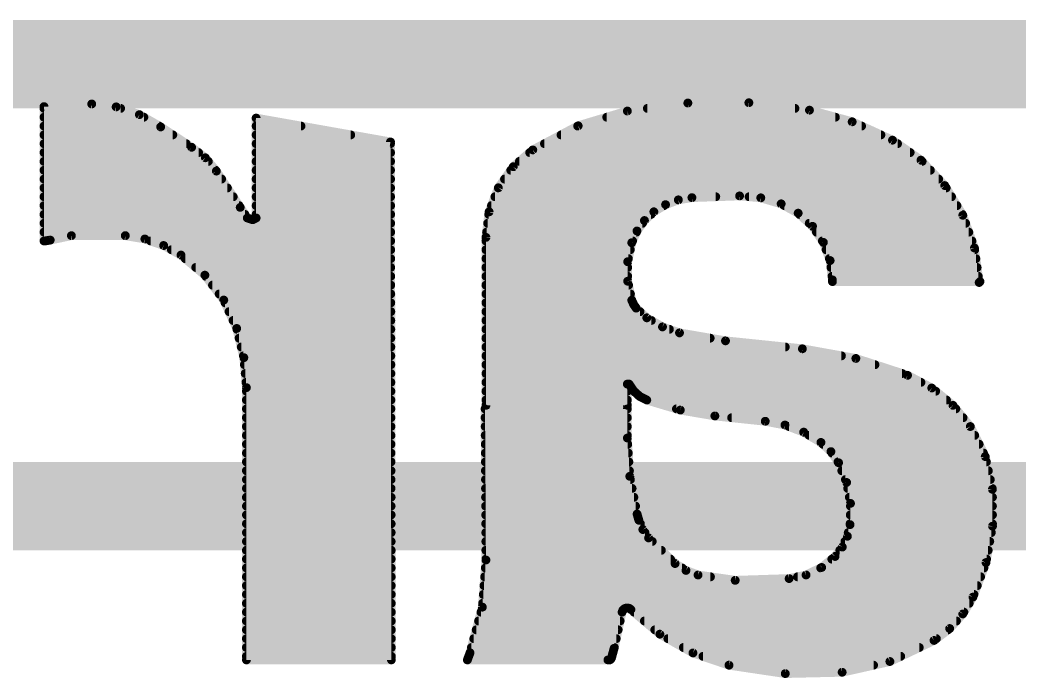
# Model space of a CAD drawing. Extents: x -15.6 to 66.2, y -11.4 to 53.5.
# Drawn here: x 31.277 to 34.151, y 23.636 to 25.527 of the extents above; entities that cross this region are included whole.
import ezdxf

# ---------------------------------------------------------------- set-up
doc = ezdxf.new("R2010")
doc.units = 0
doc.layers.add('1', color=12, linetype='CONTINUOUS')
doc.layers.add('22', color=40, linetype='CONTINUOUS')

msp = doc.modelspace()

# ---------------------------------------------------------------- linework, layer by layer
at = {"layer": '1', "const_width": 0.254}
for points in [[(20.32, 25.4), (39.37, 25.4)], [(22.86, 24.13), (41.91, 24.13)]]:
    msp.add_lwpolyline(points, dxfattribs=at)
at = {"layer": '22', "const_width": 0.0127}
for points in [[(31.3525, 25.2781, 1), (31.3397, 25.2781)], [(31.3457, 25.2844, 1), (31.3465, 25.2718)], [(31.4841, 25.292, 1), (31.4825, 25.2794)], [(31.4837, 25.2794, 1), (31.4829, 25.292)], [(31.5554, 25.2833, 1), (31.5513, 25.2713)], [(31.5526, 25.271, 1), (31.5541, 25.2836)], [(33.1963, 25.2947, 1), (33.1964, 25.282)], [(33.1972, 25.2821, 1), (33.1955, 25.2947)], [(33.3725, 25.2955, 1), (33.371, 25.2829)], [(33.3718, 25.2829, 1), (33.3717, 25.2956)], [(31.3461, 25.2794, 1), (31.3461, 25.2666)], [(31.5662, 25.2666, 1), (31.5662, 25.2794)], [(31.6235, 25.2605, 1), (31.6171, 25.2495)], [(31.6183, 25.249, 1), (31.6223, 25.261)], [(33.0217, 25.2717, 1), (33.0233, 25.2591)], [(33.0243, 25.2593, 1), (33.0207, 25.2715)], [(33.08, 25.2794, 1), (33.08, 25.2666)], [(33.5042, 25.2666, 1), (33.5042, 25.2794)], [(33.5475, 25.274, 1), (33.5441, 25.2618)], [(33.545, 25.2616, 1), (33.5466, 25.2742)], [(31.3461, 25.2286, 1), (31.3461, 25.2158)], [(31.3461, 25.254, 1), (31.3461, 25.2413)], [(31.6331, 25.2413, 1), (31.6331, 25.254)], [(31.6849, 25.225, 1), (31.6779, 25.2144)], [(31.6771, 25.2158, 1), (31.6771, 25.2286)], [(31.9621, 25.2451, 1), (31.9493, 25.2451)], [(31.9557, 25.2286, 1), (31.9557, 25.2158)], [(31.9568, 25.2514, 1), (31.9546, 25.2388)], [(32.0846, 25.2158, 1), (32.0846, 25.2286)], [(32.8798, 25.2286, 1), (32.8798, 25.2158)], [(32.8793, 25.229, 1), (32.883, 25.2168)], [(32.8841, 25.2173, 1), (32.8781, 25.2285)], [(32.9633, 25.254, 1), (32.9633, 25.2413)], [(33.6204, 25.2413, 1), (33.6204, 25.254)], [(33.6713, 25.2403, 1), (33.666, 25.2287)], [(33.667, 25.2284, 1), (33.6703, 25.2406)], [(33.6956, 25.2158, 1), (33.6956, 25.2286)], [(31.3461, 25.2032, 1), (31.3461, 25.1904)], [(31.6782, 25.2142, 1), (31.6846, 25.2252)], [(31.7162, 25.1904, 1), (31.7162, 25.2032)], [(31.9557, 25.2032, 1), (31.9557, 25.1904)], [(32.2275, 25.1904, 1), (32.2275, 25.2032)], [(32.832, 25.2032, 1), (32.832, 25.1904)], [(33.7512, 25.1904, 1), (33.7512, 25.2032)], [(31.3461, 25.1778, 1), (31.3461, 25.1651)], [(31.7548, 25.1651, 1), (31.7548, 25.1778)], [(31.9557, 25.1778, 1), (31.9557, 25.1651)], [(32.3481, 25.1765, 1), (32.3355, 25.1765)], [(32.3407, 25.1702, 1), (32.3429, 25.1828)], [(32.3418, 25.1651, 1), (32.3418, 25.1778)], [(32.7843, 25.1778, 1), (32.7843, 25.1651)], [(33.7882, 25.1868, 1), (33.7808, 25.1764)], [(33.7819, 25.1758, 1), (33.7871, 25.1874)], [(33.799, 25.1651, 1), (33.799, 25.1778)], [(31.3461, 25.1524, 1), (31.3461, 25.1396)], [(31.7742, 25.1662, 1), (31.7664, 25.1562)], [(31.7668, 25.1559, 1), (31.7738, 25.1665)], [(31.7902, 25.1396, 1), (31.7902, 25.1524)], [(31.9557, 25.1524, 1), (31.9557, 25.1396)], [(32.3419, 25.1396, 1), (32.3419, 25.1524)], [(32.742, 25.1524, 1), (32.742, 25.1396)], [(32.7478, 25.1592, 1), (32.7538, 25.148)], [(32.7549, 25.1488, 1), (32.7467, 25.1584)], [(33.8352, 25.1396, 1), (33.8352, 25.1524)], [(31.3461, 25.127, 1), (31.3461, 25.1142)], [(31.8146, 25.135, 1), (31.8049, 25.127)], [(31.8059, 25.126, 1), (31.8136, 25.136)], [(31.8183, 25.1142, 1), (31.8183, 25.127)], [(31.9557, 25.127, 1), (31.9557, 25.1142)], [(32.3419, 25.1142, 1), (32.3419, 25.127)], [(32.6998, 25.1016, 1), (32.6894, 25.109)], [(32.7124, 25.127, 1), (32.7124, 25.1142)], [(33.8709, 25.1285, 1), (33.8616, 25.1198)], [(33.8626, 25.1189, 1), (33.8699, 25.1293)], [(33.8696, 25.1142, 1), (33.8696, 25.127)], [(31.3461, 25.1016, 1), (31.3461, 25.0889)], [(31.8467, 25.0962, 1), (31.8361, 25.0892)], [(31.8365, 25.0887, 1), (31.8463, 25.0967)], [(31.8393, 25.0889, 1), (31.8393, 25.1016)], [(31.9557, 25.1016, 1), (31.9557, 25.0889)], [(32.3419, 25.0889, 1), (32.3419, 25.1016)], [(32.6875, 25.1016, 1), (32.6875, 25.0889)], [(32.6905, 25.1101, 1), (32.6988, 25.1005)], [(33.8934, 25.0889, 1), (33.8934, 25.1016)], [(31.3461, 25.0762, 1), (31.3461, 25.0634)], [(31.8565, 25.0634, 1), (31.8565, 25.0762)], [(31.9557, 25.0762, 1), (31.9557, 25.0634)], [(32.342, 25.0634, 1), (32.342, 25.0762)], [(32.6696, 25.0762, 1), (32.6696, 25.0634)], [(33.9171, 25.0634, 1), (33.9171, 25.0762)], [(33.94, 25.0545, 1), (33.9292, 25.0479)], [(33.93, 25.0468, 1), (33.9392, 25.0555)], [(31.3461, 25.0508, 1), (31.3461, 25.038)], [(31.3461, 25.0254, 1), (31.3461, 25.0127)], [(31.8732, 25.038, 1), (31.8732, 25.0508)], [(31.8899, 25.0127, 1), (31.8899, 25.0254)], [(31.9557, 25.0508, 1), (31.9557, 25.038)], [(31.9557, 25.0254, 1), (31.9557, 25.0127)], [(32.342, 25.038, 1), (32.342, 25.0508)], [(32.3421, 25.0127, 1), (32.3421, 25.0254)], [(32.6419, 25.0254, 1), (32.6419, 25.0127)], [(32.6517, 25.0508, 1), (32.6517, 25.038)], [(32.6467, 25.0485, 1), (32.6571, 25.0411)], [(32.6578, 25.0425, 1), (32.646, 25.0471)], [(33.2766, 25.0127, 1), (33.2766, 25.0254)], [(33.3457, 25.0278, 1), (33.3445, 25.0152)], [(33.3453, 25.0152, 1), (33.3449, 25.0278)], [(33.3725, 25.0254, 1), (33.3725, 25.0127)], [(33.9387, 25.038, 1), (33.9387, 25.0508)], [(33.9542, 25.0127, 1), (33.9542, 25.0254)], [(31.3461, 25, 1), (31.3461, 24.9872)], [(31.9066, 24.9872, 1), (31.9066, 25)], [(31.9557, 25, 1), (31.9557, 24.9872)], [(32.3421, 24.9872, 1), (32.3421, 25)], [(32.6321, 25, 1), (32.6321, 24.9872)], [(33.1301, 25.0023, 1), (33.1345, 24.9904)], [(33.1278, 24.9872, 1), (33.1278, 25)], [(33.1356, 24.9909, 1), (33.129, 25.0018)], [(33.1681, 25.0164, 1), (33.1702, 25.0038)], [(33.1714, 25.0041, 1), (33.1669, 25.016)], [(33.2078, 25.0228, 1), (33.2082, 25.0102)], [(33.209, 25.0102, 1), (33.207, 25.0228)], [(33.4077, 25.022, 1), (33.4041, 25.0099)], [(33.4053, 25.0096, 1), (33.4065, 25.0223)], [(33.4676, 25.0043, 1), (33.4614, 24.9931)], [(33.4627, 24.9926, 1), (33.4663, 25.0048)], [(33.4738, 25, 1), (33.4738, 24.9872)], [(33.9696, 24.9872, 1), (33.9696, 25)], [(31.3461, 24.9746, 1), (31.3461, 24.9618)], [(31.9153, 24.992, 1), (31.9047, 24.985)], [(31.9047, 24.985, 1), (31.9153, 24.992)], [(31.9235, 24.9618, 1), (31.9235, 24.9746)], [(31.9557, 24.9746, 1), (31.9557, 24.9618)], [(32.3422, 24.9618, 1), (32.3422, 24.9746)], [(32.6243, 24.9746, 1), (32.6243, 24.9618)], [(32.6315, 24.9749, 1), (32.6189, 24.9765)], [(32.6193, 24.978, 1), (32.6311, 24.9734)], [(33.0905, 24.9618, 1), (33.0905, 24.9746)], [(33.0954, 24.9812, 1), (33.102, 24.9704)], [(33.103, 24.9711, 1), (33.0944, 24.9805)], [(33.5177, 24.9765, 1), (33.5091, 24.9671)], [(33.5103, 24.9663, 1), (33.5165, 24.9774)], [(33.5174, 24.9746, 1), (33.5174, 24.9618)], [(33.9925, 24.9679, 1), (33.9806, 24.9637)], [(33.9811, 24.9625, 1), (33.992, 24.9691)], [(33.9851, 24.9618, 1), (33.9851, 24.9746)], [(31.3461, 24.9492, 1), (31.3461, 24.9365)], [(31.9323, 24.964, 1), (31.9283, 24.952)], [(31.925, 24.9545, 1), (31.9356, 24.9615)], [(31.9428, 24.9587, 1), (31.9484, 24.9473)], [(31.9436, 24.947, 1), (31.9476, 24.959)], [(31.9493, 24.958, 1), (31.9621, 24.958)], [(31.9585, 24.9523, 1), (31.9529, 24.9637)], [(32.3422, 24.9365, 1), (32.3422, 24.9492)], [(32.6211, 24.9492, 1), (32.6211, 24.9365)], [(33.0673, 24.9554, 1), (33.0759, 24.946)], [(33.066, 24.9365, 1), (33.066, 24.9492)], [(33.0768, 24.947, 1), (33.0665, 24.9544)], [(33.5452, 24.9492, 1), (33.5452, 24.9365)], [(33.5599, 24.9377, 1), (33.5493, 24.9306)], [(33.5503, 24.9295, 1), (33.5589, 24.9389)], [(33.9947, 24.9365, 1), (33.9947, 24.9492)], [(31.3461, 24.9238, 1), (31.3461, 24.911)], [(31.4249, 24.9136, 1), (31.4249, 24.9008)], [(31.4262, 24.901, 1), (31.4236, 24.9134)], [(31.5809, 24.9135, 1), (31.5787, 24.9009)], [(31.5798, 24.9008, 1), (31.5798, 24.9136)], [(32.3423, 24.911, 1), (32.3423, 24.9238)], [(32.618, 24.9238, 1), (32.618, 24.911)], [(33.045, 24.9243, 1), (33.0553, 24.917)], [(33.056, 24.9181, 1), (33.0444, 24.9232)], [(33.0487, 24.911, 1), (33.0487, 24.9238)], [(33.5659, 24.9238, 1), (33.5659, 24.911)], [(34.0037, 24.911, 1), (34.0037, 24.9238)], [(31.3461, 24.8984, 1), (31.3461, 24.8856)], [(31.3461, 24.8984, 1), (31.3461, 24.8856)], [(31.3397, 24.892, 1), (31.3525, 24.892)], [(31.3477, 24.8983, 1), (31.3497, 24.8857)], [(31.3487, 24.8856, 1), (31.3487, 24.8984)], [(31.3487, 24.8856, 1), (31.3487, 24.8984)], [(31.3626, 24.9007, 1), (31.3652, 24.8883)], [(31.3649, 24.8882, 1), (31.3629, 24.9008)], [(31.6381, 24.9037, 1), (31.6339, 24.8917)], [(31.635, 24.8914, 1), (31.6371, 24.9039)], [(31.6523, 24.8984, 1), (31.6523, 24.8856)], [(31.6929, 24.8845, 1), (31.6868, 24.8734)], [(31.6878, 24.8729, 1), (31.692, 24.8849)], [(32.3423, 24.8856, 1), (32.3423, 24.8984)], [(32.6098, 24.903, 1), (32.6224, 24.9014)], [(32.6161, 24.8984, 1), (32.6161, 24.8856)], [(32.6225, 24.9022, 1), (32.6098, 24.9022)], [(33.0294, 24.8895, 1), (33.041, 24.8843)], [(33.0414, 24.8856, 1), (33.029, 24.8882)], [(33.0375, 24.8856, 1), (33.0375, 24.8984)], [(33.583, 24.8984, 1), (33.583, 24.8856)], [(33.5917, 24.8901, 1), (33.5798, 24.8857)], [(33.5805, 24.8844, 1), (33.5911, 24.8915)], [(34.0128, 24.8856, 1), (34.0128, 24.8984)], [(31.7122, 24.873, 1), (31.7122, 24.8603)], [(31.7439, 24.8563, 1), (31.7357, 24.8465)], [(31.7367, 24.8458, 1), (31.7429, 24.857)], [(32.3423, 24.8603, 1), (32.3423, 24.873)], [(32.6161, 24.873, 1), (32.6161, 24.8603)], [(33.0309, 24.8603, 1), (33.0309, 24.873)], [(33.5937, 24.873, 1), (33.5937, 24.8603)], [(34.0263, 24.8725, 1), (34.0137, 24.8708)], [(34.014, 24.8695, 1), (34.026, 24.8738)], [(34.0207, 24.8603, 1), (34.0207, 24.873)], [(31.7519, 24.8476, 1), (31.7519, 24.8348)], [(32.3424, 24.8348, 1), (32.3424, 24.8476)], [(32.6161, 24.8476, 1), (32.6161, 24.8348)], [(33.0173, 24.8336, 1), (33.0297, 24.831)], [(33.0299, 24.8323, 1), (33.0172, 24.8323)], [(33.0254, 24.8348, 1), (33.0254, 24.8476)], [(33.6031, 24.8476, 1), (33.6031, 24.8348)], [(33.6115, 24.8364, 1), (33.5989, 24.8349)], [(33.5993, 24.8334, 1), (33.6112, 24.8378)], [(34.0241, 24.8348, 1), (34.0241, 24.8476)], [(31.7822, 24.8222, 1), (31.7822, 24.8094)], [(31.8136, 24.7975, 1), (31.8034, 24.7898)], [(31.8044, 24.7888, 1), (31.8126, 24.7985)], [(31.811, 24.7968, 1), (31.811, 24.7841)], [(32.3424, 24.8094, 1), (32.3424, 24.8222)], [(32.3425, 24.7841, 1), (32.3425, 24.7968)], [(32.6161, 24.8222, 1), (32.6161, 24.8094)], [(32.6161, 24.7968, 1), (32.6161, 24.7841)], [(33.0235, 24.8094, 1), (33.0235, 24.8222)], [(33.0235, 24.7841, 1), (33.0235, 24.7968)], [(33.6076, 24.8222, 1), (33.6076, 24.8094)], [(33.6106, 24.7968, 1), (33.6106, 24.7841)], [(34.0276, 24.8094, 1), (34.0276, 24.8222)], [(34.0311, 24.7841, 1), (34.0311, 24.7968)], [(31.8303, 24.7714, 1), (31.8303, 24.7586)], [(32.3425, 24.7586, 1), (32.3425, 24.7714)], [(32.6161, 24.7714, 1), (32.6161, 24.7586)], [(33.0297, 24.7777, 1), (33.0173, 24.7751)], [(33.0172, 24.7764, 1), (33.0299, 24.7764)], [(33.026, 24.7586, 1), (33.026, 24.7714)], [(33.6118, 24.7816, 1), (33.6118, 24.7689)], [(33.6181, 24.7802, 1), (33.6055, 24.7802)], [(33.6055, 24.7795, 1), (33.6181, 24.7809)], [(33.6055, 24.7752, 1), (33.6181, 24.7752)], [(34.0289, 24.777, 1), (34.0381, 24.7682)], [(34.0272, 24.7717, 1), (34.0398, 24.7735)], [(34.0406, 24.7708, 1), (34.0314, 24.7796)], [(34.036, 24.7689, 1), (34.036, 24.7816)], [(31.8495, 24.746, 1), (31.8495, 24.7333)], [(32.3426, 24.7333, 1), (32.3426, 24.746)], [(32.6161, 24.746, 1), (32.6161, 24.7333)], [(33.0314, 24.7333, 1), (33.0314, 24.746)], [(31.8685, 24.7248, 1), (31.857, 24.7196)], [(31.8577, 24.7183, 1), (31.8678, 24.726)], [(31.8664, 24.7206, 1), (31.8664, 24.7079)], [(32.3426, 24.7079, 1), (32.3426, 24.7206)], [(32.6161, 24.7206, 1), (32.6161, 24.7079)], [(33.041, 24.7243, 1), (33.0294, 24.7193)], [(33.029, 24.7205, 1), (33.0414, 24.7231)], [(33.0457, 24.7134, 1), (33.0352, 24.7062)], [(33.0346, 24.7072, 1), (33.0463, 24.7123)], [(33.0385, 24.7079, 1), (33.0385, 24.7206)], [(31.8779, 24.6952, 1), (31.8779, 24.6824)], [(32.3427, 24.6824, 1), (32.3427, 24.6952)], [(32.6161, 24.6952, 1), (32.6161, 24.6824)], [(33.0522, 24.7037, 1), (33.0436, 24.6943)], [(33.0427, 24.6954, 1), (33.0531, 24.7026)], [(33.059, 24.6824, 1), (33.059, 24.6952)], [(31.8895, 24.6698, 1), (31.8895, 24.6571)], [(32.3427, 24.6571, 1), (32.3427, 24.6698)], [(32.6161, 24.6698, 1), (32.6161, 24.6571)], [(33.0816, 24.6765, 1), (33.0752, 24.6655)], [(33.0741, 24.6663, 1), (33.0827, 24.6757)], [(33.0916, 24.6571, 1), (33.0916, 24.6698)], [(33.1255, 24.651, 1), (33.1213, 24.6391)], [(31.9061, 24.642, 1), (31.8937, 24.639)], [(31.9005, 24.6444, 1), (31.9005, 24.6317)], [(31.8941, 24.6379, 1), (31.9057, 24.6431)], [(32.3427, 24.6317, 1), (32.3427, 24.6444)], [(32.6161, 24.6444, 1), (32.6161, 24.6317)], [(33.1202, 24.6395, 1), (33.1266, 24.6506)], [(33.1434, 24.6317, 1), (33.1434, 24.6444)], [(33.1735, 24.6341, 1), (33.1713, 24.6215)], [(33.1703, 24.6218, 1), (33.1745, 24.6338)], [(31.9067, 24.619, 1), (31.9067, 24.6062)], [(31.9129, 24.5936, 1), (31.9129, 24.5809)], [(32.3428, 24.6062, 1), (32.3428, 24.619)], [(32.3428, 24.5809, 1), (32.3428, 24.5936)], [(32.6161, 24.619, 1), (32.6161, 24.6062)], [(32.6161, 24.5936, 1), (32.6161, 24.5809)], [(33.2605, 24.6062, 1), (33.2605, 24.619)], [(33.3052, 24.6113, 1), (33.3038, 24.5987)], [(33.3034, 24.5987, 1), (33.3056, 24.6113)], [(33.4763, 24.5809, 1), (33.4763, 24.5936)], [(31.9191, 24.5682, 1), (31.9191, 24.5555)], [(32.3429, 24.5555, 1), (32.3429, 24.5682)], [(32.6161, 24.5682, 1), (32.6161, 24.5555)], [(33.5266, 24.5883, 1), (33.5244, 24.5759)], [(33.5248, 24.5758, 1), (33.5262, 24.5884)], [(33.6377, 24.5555, 1), (33.6377, 24.5682)], [(31.9267, 24.5571, 1), (31.914, 24.556)], [(31.9142, 24.555, 1), (31.9265, 24.558)], [(31.9221, 24.5428, 1), (31.9221, 24.53)], [(32.3429, 24.53, 1), (32.3429, 24.5428)], [(32.6161, 24.5428, 1), (32.6161, 24.53)], [(33.6812, 24.5603, 1), (33.6772, 24.5483)], [(33.6781, 24.5481, 1), (33.6803, 24.5606)], [(33.7341, 24.53, 1), (33.7341, 24.5428)], [(31.9243, 24.5174, 1), (31.9243, 24.5047)], [(32.343, 24.5047, 1), (32.343, 24.5174)], [(32.6161, 24.5174, 1), (32.6161, 24.5047)], [(33.812, 24.5047, 1), (33.812, 24.5174)], [(33.8307, 24.5115, 1), (33.8247, 24.5003)], [(33.8257, 24.4999, 1), (33.8297, 24.5119)], [(31.9265, 24.492, 1), (31.9265, 24.4793)], [(32.343, 24.4793, 1), (32.343, 24.492)], [(32.6161, 24.492, 1), (32.6161, 24.4793)], [(33.0225, 24.4869, 1), (33.0225, 24.4742)], [(33.0288, 24.4805, 1), (33.0162, 24.4805)], [(33.0329, 24.484, 1), (33.0223, 24.477)], [(33.0276, 24.4742, 1), (33.0276, 24.4869)], [(33.8663, 24.4793, 1), (33.8663, 24.492)], [(31.9278, 24.4666, 1), (31.9278, 24.4538)], [(31.9342, 24.4704, 1), (31.9215, 24.4704)], [(31.9215, 24.4699, 1), (31.9341, 24.4709)], [(32.3431, 24.4538, 1), (32.3431, 24.4666)], [(32.6161, 24.4666, 1), (32.6161, 24.4538)], [(33.0225, 24.4538, 1), (33.0225, 24.4666)], [(33.0447, 24.4658, 1), (33.0362, 24.4563)], [(33.0414, 24.4666, 1), (33.0414, 24.4538)], [(33.0351, 24.4576, 1), (33.0457, 24.4646)], [(33.0606, 24.4511, 1), (33.0548, 24.4399)], [(33.0535, 24.4408, 1), (33.062, 24.4502)], [(33.9014, 24.4742, 1), (33.8933, 24.4644)], [(33.8944, 24.4637, 1), (33.9003, 24.4749)], [(33.9085, 24.4538, 1), (33.9085, 24.4666)], [(31.9278, 24.4412, 1), (31.9278, 24.4285)], [(32.3431, 24.4285, 1), (32.3431, 24.4412)], [(32.6161, 24.4412, 1), (32.6161, 24.4285)], [(32.6161, 24.426, 1), (32.6161, 24.4133)], [(33.0225, 24.4285, 1), (33.0225, 24.4412)], [(33.0225, 24.4133, 1), (33.0225, 24.426)], [(33.0802, 24.4409, 1), (33.0766, 24.4287)], [(33.0784, 24.4412, 1), (33.0784, 24.4285)], [(33.0755, 24.4292, 1), (33.0813, 24.4404)], [(33.9396, 24.4285, 1), (33.9396, 24.4412)], [(33.9632, 24.4236, 1), (33.9534, 24.4155)], [(33.9543, 24.4146, 1), (33.9623, 24.4245)], [(31.9278, 24.4158, 1), (31.9278, 24.4031)], [(32.3431, 24.4031, 1), (32.3431, 24.4158)], [(32.6136, 24.4158, 1), (32.6136, 24.4031)], [(32.6199, 24.4094, 1), (32.6073, 24.4094)], [(32.6098, 24.4196, 1), (32.6225, 24.4196)], [(33.0162, 24.4196, 1), (33.0288, 24.4196)], [(33.0288, 24.4094, 1), (33.0162, 24.4094)], [(33.0225, 24.4031, 1), (33.0225, 24.4158)], [(33.1636, 24.4158, 1), (33.1636, 24.4031)], [(33.1759, 24.4123, 1), (33.1738, 24.3998)], [(33.173, 24.4, 1), (33.1766, 24.4121)], [(33.2747, 24.3954, 1), (33.2733, 24.3828)], [(33.2729, 24.3828, 1), (33.2751, 24.3954)], [(33.9666, 24.4031, 1), (33.9666, 24.4158)], [(31.9278, 24.3904, 1), (31.9278, 24.3776)], [(31.9278, 24.365, 1), (31.9278, 24.3523)], [(32.3432, 24.3776, 1), (32.3432, 24.3904)], [(32.3432, 24.3523, 1), (32.3432, 24.365)], [(32.6137, 24.3904, 1), (32.6137, 24.3776)], [(32.6139, 24.365, 1), (32.6139, 24.3523)], [(33.0225, 24.3776, 1), (33.0225, 24.3904)], [(33.0225, 24.3523, 1), (33.0225, 24.365)], [(33.3223, 24.3904, 1), (33.3223, 24.3776)], [(33.42, 24.38, 1), (33.4176, 24.3676)], [(33.4181, 24.3675, 1), (33.4195, 24.3801)], [(33.4777, 24.3689, 1), (33.4732, 24.357)], [(33.4742, 24.3567, 1), (33.4766, 24.3692)], [(33.4869, 24.365, 1), (33.4869, 24.3523)], [(33.9873, 24.3776, 1), (33.9873, 24.3904)], [(34.0138, 24.3614, 1), (34.0024, 24.3558)], [(34.0081, 24.3523, 1), (34.0081, 24.365)], [(31.9278, 24.3396, 1), (31.9278, 24.3269)], [(32.3433, 24.3269, 1), (32.3433, 24.3396)], [(32.614, 24.3396, 1), (32.614, 24.3269)], [(33.0225, 24.3269, 1), (33.0225, 24.3396)], [(33.5326, 24.3479, 1), (33.526, 24.337)], [(33.527, 24.3365, 1), (33.5316, 24.3484)], [(33.5448, 24.3396, 1), (33.5448, 24.3269)], [(34.0032, 24.3546, 1), (34.013, 24.3626)], [(34.0207, 24.3269, 1), (34.0207, 24.3396)], [(31.9278, 24.3142, 1), (31.9278, 24.3014)], [(32.3433, 24.3014, 1), (32.3433, 24.3142)], [(32.6142, 24.3142, 1), (32.6142, 24.3014)], [(33.0288, 24.326, 1), (33.0162, 24.3252)], [(33.0162, 24.3256, 1), (33.0288, 24.3256)], [(33.0236, 24.3014, 1), (33.0236, 24.3142)], [(33.5831, 24.3176, 1), (33.5745, 24.3082)], [(33.5755, 24.3074, 1), (33.5821, 24.3184)], [(33.5844, 24.3142, 1), (33.5844, 24.3014)], [(34.0334, 24.3014, 1), (34.0334, 24.3142)], [(31.9278, 24.2888, 1), (31.9278, 24.2761)], [(32.3434, 24.2761, 1), (32.3434, 24.2888)], [(32.6143, 24.2888, 1), (32.6143, 24.2761)], [(33.0253, 24.2761, 1), (33.0253, 24.2888)], [(33.6128, 24.2902, 1), (33.6023, 24.283)], [(33.6033, 24.2819, 1), (33.6118, 24.2913)], [(33.6105, 24.2888, 1), (33.6105, 24.2761)], [(34.0572, 24.2737, 1), (34.0448, 24.271)], [(34.046, 24.2761, 1), (34.046, 24.2888)], [(31.9278, 24.2634, 1), (31.9278, 24.2507)], [(32.3434, 24.2507, 1), (32.3434, 24.2634)], [(32.6145, 24.2634, 1), (32.6145, 24.2507)], [(33.0269, 24.2507, 1), (33.0269, 24.2634)], [(33.6279, 24.2634, 1), (33.6279, 24.2507)], [(33.6355, 24.2569, 1), (33.6237, 24.2521)], [(33.6244, 24.2509, 1), (33.6348, 24.2581)], [(34.0453, 24.2695, 1), (34.0567, 24.2752)], [(34.0544, 24.2507, 1), (34.0544, 24.2634)], [(31.9278, 24.238, 1), (31.9278, 24.2252)], [(32.3435, 24.2252, 1), (32.3435, 24.238)], [(32.6146, 24.238, 1), (32.6146, 24.2252)], [(33.0358, 24.2167, 1), (33.0233, 24.2142)], [(33.0285, 24.2252, 1), (33.0285, 24.238)], [(33.6389, 24.238, 1), (33.6389, 24.2252)], [(34.0599, 24.2252, 1), (34.0599, 24.238)], [(31.9278, 24.2126, 1), (31.9278, 24.1999)], [(32.3435, 24.1999, 1), (32.3435, 24.2126)], [(32.6148, 24.2126, 1), (32.6148, 24.1999)], [(33.0232, 24.2151, 1), (33.0359, 24.2159)], [(33.0313, 24.1999, 1), (33.0313, 24.2126)], [(33.6492, 24.2126, 1), (33.6492, 24.1999)], [(33.6588, 24.199, 1), (33.6463, 24.1967)], [(33.6467, 24.1955, 1), (33.6585, 24.2003)], [(34.0655, 24.1999, 1), (34.0655, 24.2126)], [(31.9278, 24.1872, 1), (31.9278, 24.1745)], [(32.3435, 24.1745, 1), (32.3435, 24.1872)], [(32.6149, 24.1872, 1), (32.6149, 24.1745)], [(33.0362, 24.1745, 1), (33.0362, 24.1872)], [(33.6558, 24.1872, 1), (33.6558, 24.1745)], [(34.0779, 24.1783, 1), (34.0653, 24.1783)], [(34.0654, 24.1769, 1), (34.0778, 24.1797)], [(34.071, 24.1745, 1), (34.071, 24.1872)], [(31.9278, 24.1618, 1), (31.9278, 24.149)], [(31.9278, 24.1364, 1), (31.9278, 24.1237)], [(32.3436, 24.149, 1), (32.3436, 24.1618)], [(32.3436, 24.1237, 1), (32.3436, 24.1364)], [(32.6151, 24.1618, 1), (32.6151, 24.149)], [(32.6152, 24.1364, 1), (32.6152, 24.1237)], [(33.0412, 24.149, 1), (33.0412, 24.1618)], [(33.0461, 24.1237, 1), (33.0461, 24.1364)], [(33.6605, 24.1618, 1), (33.6605, 24.149)], [(33.6636, 24.1364, 1), (33.6636, 24.1237)], [(33.6701, 24.1377, 1), (33.6574, 24.1379)], [(33.6575, 24.1366, 1), (33.67, 24.139)], [(34.0717, 24.149, 1), (34.0717, 24.1618)], [(34.0717, 24.1237, 1), (34.0717, 24.1364)], [(31.9278, 24.111, 1), (31.9278, 24.0983)], [(32.3437, 24.0983, 1), (32.3437, 24.111)], [(32.6154, 24.111, 1), (32.6154, 24.0983)], [(33.0566, 24.1089, 1), (33.0444, 24.1053)], [(33.0443, 24.1059, 1), (33.0567, 24.1083)], [(33.0512, 24.0983, 1), (33.0512, 24.111)], [(33.6631, 24.111, 1), (33.6631, 24.0983)], [(34.0718, 24.0983, 1), (34.0718, 24.111)], [(31.9278, 24.0856, 1), (31.9278, 24.0728)], [(32.3437, 24.0728, 1), (32.3437, 24.0856)], [(32.6155, 24.0856, 1), (32.6155, 24.0728)], [(33.0614, 24.0919, 1), (33.0498, 24.0869)], [(33.0495, 24.0876, 1), (33.0617, 24.0912)], [(33.06, 24.0728, 1), (33.06, 24.0856)], [(33.6626, 24.0856, 1), (33.6626, 24.0728)], [(33.6563, 24.0768, 1), (33.6689, 24.0766)], [(33.6688, 24.0753, 1), (33.6564, 24.0781)], [(34.0781, 24.0711, 1), (34.0656, 24.0733)], [(34.0718, 24.0728, 1), (34.0718, 24.0856)], [(31.9278, 24.0602, 1), (31.9278, 24.0475)], [(32.3438, 24.0475, 1), (32.3438, 24.0602)], [(32.6157, 24.0602, 1), (32.6157, 24.0475)], [(33.0723, 24.0662, 1), (33.0618, 24.059)], [(33.0612, 24.0601, 1), (33.0729, 24.0651)], [(33.0731, 24.0475, 1), (33.0731, 24.0602)], [(33.6606, 24.0406, 1), (33.6492, 24.046)], [(33.6573, 24.0602, 1), (33.6573, 24.0475)], [(34.0655, 24.0722, 1), (34.0782, 24.0722)], [(34.0685, 24.0475, 1), (34.0685, 24.0602)], [(31.9278, 24.0348, 1), (31.9278, 24.0221)], [(32.3438, 24.0221, 1), (32.3438, 24.0348)], [(32.6158, 24.0348, 1), (32.6158, 24.0221)], [(33.0879, 24.0432, 1), (33.0791, 24.034)], [(33.0783, 24.035, 1), (33.0887, 24.0422)], [(33.094, 24.0221, 1), (33.094, 24.0348)], [(33.6453, 24.0085, 1), (33.6352, 24.0162)], [(33.6478, 24.0348, 1), (33.6478, 24.0221)], [(33.6487, 24.0448, 1), (33.6611, 24.0419)], [(34.064, 24.0221, 1), (34.064, 24.0348)], [(31.9278, 24.0094, 1), (31.9278, 23.9966)], [(32.3439, 23.9966, 1), (32.3439, 24.0094)], [(32.6159, 24.0094, 1), (32.6159, 23.9966)], [(33.1203, 23.9966, 1), (33.1203, 24.0094)], [(33.6234, 23.9803, 1), (33.6154, 23.9901)], [(33.6331, 24.0094, 1), (33.6331, 23.9966)], [(33.6345, 24.0151, 1), (33.646, 24.0096)], [(34.0594, 23.9966, 1), (34.0594, 24.0094)], [(31.9278, 23.984, 1), (31.9278, 23.9713)], [(32.3439, 23.9713, 1), (32.3439, 23.984)], [(32.6161, 23.984, 1), (32.6161, 23.9713)], [(32.6224, 23.9746, 1), (32.6098, 23.9756)], [(32.6098, 23.9751, 1), (32.6224, 23.9751)], [(33.1466, 23.9713, 1), (33.1466, 23.984)], [(33.1631, 23.9703, 1), (33.1563, 23.9595)], [(33.1553, 23.9603, 1), (33.1641, 23.9695)], [(33.6102, 23.984, 1), (33.6102, 23.9713)], [(33.6144, 23.9891, 1), (33.6244, 23.9813)], [(34.0468, 23.9689, 1), (34.0593, 23.9666)], [(34.059, 23.9655, 1), (34.0471, 23.97)], [(34.0548, 23.9713, 1), (34.0548, 23.984)], [(31.9278, 23.9586, 1), (31.9278, 23.9459)], [(31.9278, 23.9332, 1), (31.9278, 23.9204)], [(32.3439, 23.9459, 1), (32.3439, 23.9586)], [(32.344, 23.9204, 1), (32.344, 23.9332)], [(32.6124, 23.9332, 1), (32.6124, 23.9204)], [(32.6144, 23.9586, 1), (32.6144, 23.9459)], [(33.1798, 23.9459, 1), (33.1798, 23.9586)], [(33.1933, 23.951, 1), (33.1888, 23.9391)], [(33.1876, 23.9397, 1), (33.1944, 23.9504)], [(33.2266, 23.9382, 1), (33.2248, 23.9256)], [(33.2234, 23.926, 1), (33.228, 23.9378)], [(33.2613, 23.9204, 1), (33.2613, 23.9332)], [(33.5115, 23.9332, 1), (33.5115, 23.9204)], [(33.5333, 23.9377, 1), (33.5389, 23.9263)], [(33.5374, 23.9258, 1), (33.5348, 23.9382)], [(33.5781, 23.9586, 1), (33.5781, 23.9459)], [(33.5769, 23.9585, 1), (33.585, 23.9487)], [(33.5837, 23.9479, 1), (33.5782, 23.9593)], [(34.0376, 23.9204, 1), (34.0376, 23.9332)], [(34.0472, 23.9459, 1), (34.0472, 23.9586)], [(31.9278, 23.9078, 1), (31.9278, 23.8951)], [(32.344, 23.8951, 1), (32.344, 23.9078)], [(32.6105, 23.9078, 1), (32.6105, 23.8951)], [(33.3322, 23.9229, 1), (33.3326, 23.9103)], [(33.3315, 23.9103, 1), (33.3333, 23.9229)], [(33.4861, 23.9279, 1), (33.4887, 23.9155)], [(33.4876, 23.9154, 1), (33.4872, 23.928)], [(34.0281, 23.8951, 1), (34.0281, 23.9078)], [(31.9278, 23.8824, 1), (31.9278, 23.8697)], [(32.3441, 23.8697, 1), (32.3441, 23.8824)], [(32.6085, 23.8824, 1), (32.6085, 23.8697)], [(34.0186, 23.8697, 1), (34.0186, 23.8824)], [(31.9278, 23.857, 1), (31.9278, 23.8442)], [(32.3441, 23.8442, 1), (32.3441, 23.857)], [(32.6119, 23.838, 1), (32.5996, 23.8413)], [(32.6066, 23.857, 1), (32.6066, 23.8442)], [(34.0049, 23.8442, 1), (34.0049, 23.857)], [(34.0098, 23.8706, 1), (34.0216, 23.8662)], [(34.0211, 23.8651, 1), (34.0103, 23.8717)], [(31.9278, 23.8316, 1), (31.9278, 23.8189)], [(32.3442, 23.8189, 1), (32.3442, 23.8316)], [(32.6019, 23.8316, 1), (32.6019, 23.8189)], [(32.5994, 23.8401, 1), (32.6121, 23.8391)], [(33.0015, 23.8277, 1), (33.0131, 23.8227)], [(33.0135, 23.8238, 1), (33.0011, 23.8266)], [(33.0056, 23.8359, 1), (33.0141, 23.8264)], [(33.0157, 23.8286, 1), (33.004, 23.8337)], [(33.0073, 23.8189, 1), (33.0073, 23.8316)], [(33.0129, 23.8415, 1), (33.0165, 23.8294)], [(33.0189, 23.8307, 1), (33.0105, 23.8402)], [(33.0218, 23.8436, 1), (33.02, 23.831)], [(33.0227, 23.8312, 1), (33.0191, 23.8434)], [(33.0308, 23.8417, 1), (33.0238, 23.8311)], [(33.0368, 23.8376, 1), (33.0286, 23.828)], [(33.0264, 23.8301, 1), (33.0282, 23.8426)], [(33.0292, 23.8275, 1), (33.0362, 23.8381)], [(33.0416, 23.8316, 1), (33.0416, 23.8189)], [(33.9811, 23.8234, 1), (33.9919, 23.8168)], [(33.9912, 23.8159, 1), (33.9818, 23.8243)], [(33.9896, 23.8189, 1), (33.9896, 23.8316)], [(31.9278, 23.8062, 1), (31.9278, 23.7934)], [(32.3442, 23.7934, 1), (32.3442, 23.8062)], [(32.595, 23.8062, 1), (32.595, 23.7934)], [(33.0017, 23.7934, 1), (33.0017, 23.8062)], [(33.0715, 23.8062, 1), (33.0715, 23.7934)], [(33.9683, 23.7934, 1), (33.9683, 23.8062)], [(31.9278, 23.7808, 1), (31.9278, 23.768)], [(32.3443, 23.768, 1), (32.3443, 23.7808)], [(32.5882, 23.7808, 1), (32.5882, 23.768)], [(32.9961, 23.768, 1), (32.9961, 23.7808)], [(33.1014, 23.7808, 1), (33.1014, 23.768)], [(33.1191, 23.7675, 1), (33.1129, 23.7564)], [(33.1119, 23.7571, 1), (33.1201, 23.7668)], [(33.9441, 23.7824, 1), (33.9535, 23.7739)], [(33.9439, 23.768, 1), (33.9439, 23.7808)], [(33.9526, 23.7731, 1), (33.9449, 23.7832)], [(31.9278, 23.7554, 1), (31.9278, 23.7427)], [(32.3443, 23.7427, 1), (32.3443, 23.7554)], [(32.5813, 23.7554, 1), (32.5813, 23.7427)], [(32.9905, 23.7427, 1), (32.9905, 23.7554)], [(33.1389, 23.7554, 1), (33.1389, 23.7427)], [(33.9001, 23.749, 1), (33.9077, 23.7388)], [(33.9066, 23.7382, 1), (33.9012, 23.7496)], [(33.9106, 23.7427, 1), (33.9106, 23.7554)], [(31.9278, 23.73, 1), (31.9278, 23.7172)], [(31.9278, 23.7046, 1), (31.9278, 23.6918)], [(32.3443, 23.7172, 1), (32.3443, 23.73)], [(32.3444, 23.6918, 1), (32.3444, 23.7046)], [(32.5666, 23.7046, 1), (32.5666, 23.6918)], [(32.5643, 23.7101, 1), (32.5765, 23.7067)], [(32.5764, 23.7062, 1), (32.5644, 23.7106)], [(32.5745, 23.73, 1), (32.5745, 23.7172)], [(32.9782, 23.7225, 1), (32.9906, 23.7197)], [(32.9905, 23.7194, 1), (32.9783, 23.7228)], [(32.9782, 23.6918, 1), (32.9782, 23.7046)], [(32.985, 23.7172, 1), (32.985, 23.73)], [(33.1836, 23.73, 1), (33.1836, 23.7172)], [(33.2131, 23.714, 1), (33.209, 23.702)], [(33.2079, 23.7025, 1), (33.2142, 23.7135)], [(33.2399, 23.7046, 1), (33.2399, 23.6918)], [(33.8081, 23.6918, 1), (33.8081, 23.7046)], [(33.8614, 23.7172, 1), (33.8614, 23.73)], [(31.9278, 23.6944, 1), (31.9278, 23.6817)], [(31.9215, 23.688, 1), (31.9342, 23.688)], [(32.3381, 23.688, 1), (32.3507, 23.688)], [(32.3444, 23.6817, 1), (32.3444, 23.6944)], [(32.5628, 23.6944, 1), (32.5628, 23.6817)], [(32.5568, 23.6902, 1), (32.5688, 23.6858)], [(32.9672, 23.6943, 1), (32.9662, 23.6817)], [(32.968, 23.6933, 1), (32.9737, 23.682)], [(32.9667, 23.6817, 1), (32.9667, 23.6944)], [(32.9692, 23.6929, 1), (32.98, 23.6862)], [(32.9703, 23.6813, 1), (32.9714, 23.694)], [(32.9707, 23.6948, 1), (32.9829, 23.6914)], [(32.9822, 23.6898, 1), (32.9714, 23.6964)], [(32.9775, 23.6839, 1), (32.9717, 23.6952)], [(33.3146, 23.6792, 1), (33.3146, 23.6665)], [(33.3155, 23.6791, 1), (33.3137, 23.6665)], [(33.3126, 23.6668, 1), (33.3166, 23.6788)], [(33.7301, 23.6665, 1), (33.7301, 23.6792)], [(33.7743, 23.6891, 1), (33.7797, 23.6776)], [(33.7784, 23.6771, 1), (33.7756, 23.6895)], [(33.4762, 23.655, 1), (33.4765, 23.6423)], [(33.4754, 23.6424, 1), (33.4773, 23.655)], [(33.6384, 23.6587, 1), (33.6412, 23.6463)], [(33.6399, 23.6462, 1), (33.6397, 23.6588)]]:
    msp.add_lwpolyline(points, format="xyb", dxfattribs=at)
at = {"layer": '22', "const_width": 0.0254}
for points in [[(31.4833, 25.2857), (31.3461, 25.2781)], [(31.3461, 25.2781), (31.3461, 24.892)], [(31.5534, 25.2773), (31.4833, 25.2857)], [(31.6203, 25.255), (31.5534, 25.2773)], [(33.0225, 25.2654), (33.1964, 25.2884)], [(33.1964, 25.2884), (33.3717, 25.2892)], [(33.3717, 25.2892), (33.5458, 25.2679)], [(31.3461, 25.273), (31.5662, 25.273)], [(31.6814, 25.2197), (31.6203, 25.255)], [(32.8811, 25.2229), (33.0225, 25.2654)], [(33.08, 25.273), (33.5042, 25.273)], [(33.5458, 25.2679), (33.6687, 25.2345)], [(31.3461, 25.2476), (31.6331, 25.2476)], [(31.3461, 25.2222), (31.6771, 25.2222)], [(31.7703, 25.1612), (31.6814, 25.2197)], [(32.3418, 25.1765), (31.9557, 25.2451)], [(31.9557, 25.2451), (31.9557, 24.958)], [(31.9557, 25.2222), (32.0846, 25.2222)], [(32.7508, 25.1536), (32.8811, 25.2229)], [(32.8798, 25.2222), (33.6956, 25.2222)], [(32.9633, 25.2476), (33.6204, 25.2476)], [(33.6687, 25.2345), (33.7845, 25.1816)], [(31.3461, 25.1968), (31.7162, 25.1968)], [(31.9557, 25.1968), (32.2275, 25.1968)], [(32.832, 25.1968), (33.7512, 25.1968)], [(31.3461, 25.1714), (31.7548, 25.1714)], [(31.9557, 25.1714), (32.3418, 25.1714)], [(32.3444, 23.688), (32.3418, 25.1765)], [(32.7843, 25.1714), (33.799, 25.1714)], [(33.7845, 25.1816), (33.8663, 25.1241)], [(31.3461, 25.146), (31.7902, 25.146)], [(31.8098, 25.131), (31.7703, 25.1612)], [(31.9557, 25.146), (32.3419, 25.146)], [(32.6946, 25.1053), (32.7508, 25.1536)], [(32.742, 25.146), (33.8352, 25.146)], [(31.3461, 25.1206), (31.8183, 25.1206)], [(31.8414, 25.0927), (31.8098, 25.131)], [(31.9557, 25.1206), (32.3419, 25.1206)], [(32.6519, 25.0448), (32.6946, 25.1053)], [(32.7124, 25.1206), (33.8696, 25.1206)], [(33.8663, 25.1241), (33.9346, 25.0512)], [(31.3461, 25.0952), (31.8393, 25.0952)], [(31.91, 24.9885), (31.8414, 25.0927)], [(31.9557, 25.0952), (32.3419, 25.0952)], [(32.6875, 25.0952), (33.8934, 25.0952)], [(31.3461, 25.0698), (31.8565, 25.0698)], [(31.9557, 25.0698), (32.342, 25.0698)], [(32.6696, 25.0698), (33.9171, 25.0698)], [(33.9346, 25.0512), (33.9866, 24.9658)], [(31.3461, 25.0444), (31.8732, 25.0444)], [(31.3461, 25.019), (31.8899, 25.019)], [(31.9557, 25.0444), (32.342, 25.0444)], [(31.9557, 25.019), (32.3421, 25.019)], [(32.6252, 24.9757), (32.6519, 25.0448)], [(32.6419, 25.019), (33.2766, 25.019)], [(32.6517, 25.0444), (33.9387, 25.0444)], [(33.3451, 25.0215), (33.208, 25.0165)], [(33.4059, 25.016), (33.3451, 25.0215)], [(33.3725, 25.019), (33.9542, 25.019)], [(31.3461, 24.9936), (31.9066, 24.9936)], [(31.9557, 24.9936), (32.3421, 24.9936)], [(32.6321, 24.9936), (33.1278, 24.9936)], [(33.1323, 24.9964), (33.0987, 24.9758)], [(33.1692, 25.0101), (33.1323, 24.9964)], [(33.208, 25.0165), (33.1692, 25.0101)], [(33.4645, 24.9987), (33.4059, 25.016)], [(33.5134, 24.9718), (33.4645, 24.9987)], [(33.4738, 24.9936), (33.9696, 24.9936)], [(31.3461, 24.9682), (31.9235, 24.9682)], [(31.9303, 24.958), (31.91, 24.9885)], [(31.9557, 24.9682), (32.3422, 24.9682)], [(32.6161, 24.9022), (32.6252, 24.9757)], [(32.6243, 24.9682), (33.0905, 24.9682)], [(33.0987, 24.9758), (33.0716, 24.9507)], [(33.5546, 24.9342), (33.5134, 24.9718)], [(33.5174, 24.9682), (33.9851, 24.9682)], [(33.9866, 24.9658), (34.02, 24.8716)], [(31.3461, 24.9428), (32.3422, 24.9428)], [(31.9456, 24.953), (31.9303, 24.958)], [(31.9557, 24.958), (31.9456, 24.953)], [(32.6211, 24.9428), (33.066, 24.9428)], [(33.0716, 24.9507), (33.0502, 24.9207)], [(33.5452, 24.9428), (33.9947, 24.9428)], [(33.5858, 24.8879), (33.5546, 24.9342)], [(31.3461, 24.9174), (32.3423, 24.9174)], [(31.3639, 24.8945), (31.4249, 24.9072)], [(31.4249, 24.9072), (31.5798, 24.9072)], [(31.5798, 24.9072), (31.636, 24.8977)], [(32.618, 24.9174), (33.0487, 24.9174)], [(33.0502, 24.9207), (33.0352, 24.8869)], [(33.5659, 24.9174), (34.0037, 24.9174)], [(31.3461, 24.892), (31.3487, 24.892)], [(31.3461, 24.892), (31.3487, 24.892)], [(31.3487, 24.892), (31.3639, 24.8945)], [(31.636, 24.8977), (31.6899, 24.8789)], [(31.6523, 24.892), (32.3423, 24.892)], [(31.6899, 24.8789), (31.7398, 24.8514)], [(32.6161, 24.4196), (32.6161, 24.9022)], [(32.6161, 24.892), (33.0375, 24.892)], [(33.0352, 24.8869), (33.0235, 24.8323)], [(33.583, 24.892), (34.0128, 24.892)], [(33.6052, 24.8356), (33.5858, 24.8879)], [(31.7122, 24.8666), (32.3423, 24.8666)], [(31.7398, 24.8514), (31.8085, 24.7937)], [(32.6161, 24.8666), (33.0309, 24.8666)], [(33.5937, 24.8666), (34.0207, 24.8666)], [(34.02, 24.8716), (34.0335, 24.7726)], [(31.7519, 24.8412), (32.3424, 24.8412)], [(32.6161, 24.8412), (33.0254, 24.8412)], [(33.0235, 24.8323), (33.0235, 24.7764)], [(33.6031, 24.8412), (34.0241, 24.8412)], [(33.6118, 24.7802), (33.6052, 24.8356)], [(31.7822, 24.8158), (32.3424, 24.8158)], [(31.8085, 24.7937), (31.8628, 24.7222)], [(31.811, 24.7904), (32.3425, 24.7904)], [(32.6161, 24.8158), (33.0235, 24.8158)], [(32.6161, 24.7904), (33.0235, 24.7904)], [(33.6076, 24.8158), (34.0276, 24.8158)], [(33.6106, 24.7904), (34.0311, 24.7904)], [(31.8303, 24.765), (32.3425, 24.765)], [(32.6161, 24.765), (33.026, 24.765)], [(33.0235, 24.7764), (33.0352, 24.7218)], [(33.6118, 24.7752), (33.6118, 24.7802)], [(34.036, 24.7752), (33.6118, 24.7752)], [(34.0335, 24.7726), (34.036, 24.7752)], [(31.8495, 24.7396), (32.3426, 24.7396)], [(32.6161, 24.7396), (33.0314, 24.7396)], [(31.8628, 24.7222), (31.8999, 24.6405)], [(31.8664, 24.7142), (32.3426, 24.7142)], [(32.6161, 24.7142), (33.0385, 24.7142)], [(33.0352, 24.7218), (33.0405, 24.7098)], [(33.0405, 24.7098), (33.0479, 24.699)], [(31.8779, 24.6888), (32.3427, 24.6888)], [(32.6161, 24.6888), (33.059, 24.6888)], [(33.0479, 24.699), (33.0784, 24.671)], [(31.8895, 24.6634), (32.3427, 24.6634)], [(32.6161, 24.6634), (33.0916, 24.6634)], [(33.0784, 24.671), (33.1234, 24.6451)], [(33.1234, 24.6451), (33.1724, 24.6278)], [(31.8999, 24.6405), (31.9204, 24.5565)], [(31.9005, 24.638), (32.3427, 24.638)], [(32.6161, 24.638), (33.1434, 24.638)], [(33.1724, 24.6278), (33.3045, 24.605)], [(31.9067, 24.6126), (32.3428, 24.6126)], [(31.9129, 24.5872), (32.3428, 24.5872)], [(32.6161, 24.6126), (33.2605, 24.6126)], [(32.6161, 24.5872), (33.4763, 24.5872)], [(33.3045, 24.605), (33.5255, 24.5821)], [(31.9191, 24.5618), (32.3429, 24.5618)], [(32.6161, 24.5618), (33.6377, 24.5618)], [(33.5255, 24.5821), (33.6792, 24.5543)], [(31.9204, 24.5565), (31.9278, 24.4704)], [(31.9221, 24.5364), (32.3429, 24.5364)], [(32.6161, 24.5364), (33.7341, 24.5364)], [(33.6792, 24.5543), (33.8277, 24.5059)], [(31.9243, 24.511), (32.343, 24.511)], [(32.6161, 24.511), (33.812, 24.511)], [(33.8277, 24.5059), (33.8974, 24.4693)], [(31.9265, 24.4856), (32.343, 24.4856)], [(32.6161, 24.4856), (33.8663, 24.4856)], [(33.0276, 24.4805), (33.0225, 24.4805)], [(33.0225, 24.4805), (33.0225, 24.4196)], [(33.0404, 24.4611), (33.0276, 24.4805)], [(31.9278, 24.4704), (31.9278, 23.688)], [(31.9278, 24.4602), (32.3431, 24.4602)], [(32.6161, 24.4602), (33.0225, 24.4602)], [(33.0577, 24.4455), (33.0404, 24.4611)], [(33.0414, 24.4602), (33.9085, 24.4602)], [(33.0784, 24.4348), (33.0577, 24.4455)], [(33.8974, 24.4693), (33.9583, 24.4195)], [(31.9278, 24.4348), (32.3431, 24.4348)], [(32.6161, 24.4348), (33.0225, 24.4348)], [(33.0225, 24.4196), (32.6161, 24.4196)], [(33.1748, 24.406), (33.0784, 24.4348)], [(33.0784, 24.4348), (33.9396, 24.4348)], [(33.9583, 24.4195), (34.0081, 24.3586)], [(31.9278, 24.4094), (32.3431, 24.4094)], [(32.6161, 23.9751), (32.6136, 24.4094)], [(32.6136, 24.4094), (33.0225, 24.4094)], [(33.0225, 24.4094), (33.0225, 24.3256)], [(33.1636, 24.4094), (33.9666, 24.4094)], [(33.274, 24.3891), (33.1748, 24.406)], [(33.4188, 24.3738), (33.274, 24.3891)], [(31.9278, 24.384), (32.3432, 24.384)], [(31.9278, 24.3586), (32.3432, 24.3586)], [(32.6137, 24.384), (33.0225, 24.384)], [(32.6139, 24.3586), (33.0225, 24.3586)], [(33.3223, 24.384), (33.9873, 24.384)], [(33.4754, 24.363), (33.4188, 24.3738)], [(33.5293, 24.3425), (33.4754, 24.363)], [(33.4869, 24.3586), (34.0081, 24.3586)], [(34.0081, 24.3586), (34.051, 24.2724)], [(31.9278, 24.3332), (32.3433, 24.3332)], [(32.614, 24.3332), (33.0225, 24.3332)], [(33.5788, 24.3129), (33.5293, 24.3425)], [(33.5448, 24.3332), (34.0207, 24.3332)], [(31.9278, 24.3078), (32.3433, 24.3078)], [(32.6142, 24.3078), (33.0236, 24.3078)], [(33.0225, 24.3256), (33.0295, 24.2155)], [(33.6076, 24.2866), (33.5788, 24.3129)], [(33.5844, 24.3078), (34.0334, 24.3078)], [(31.9278, 24.2824), (32.3434, 24.2824)], [(32.6143, 24.2824), (33.0253, 24.2824)], [(33.6296, 24.2545), (33.6076, 24.2866)], [(33.6105, 24.2824), (34.046, 24.2824)], [(34.051, 24.2724), (34.0716, 24.1783)], [(31.9278, 24.257), (32.3434, 24.257)], [(32.6145, 24.257), (33.0269, 24.257)], [(33.6279, 24.257), (34.0544, 24.257)], [(33.6526, 24.1979), (33.6296, 24.2545)], [(31.9278, 24.2316), (32.3435, 24.2316)], [(32.6146, 24.2316), (33.0285, 24.2316)], [(33.0295, 24.2155), (33.0505, 24.1071)], [(33.6389, 24.2316), (34.0599, 24.2316)], [(31.9278, 24.2062), (32.3435, 24.2062)], [(32.6148, 24.2062), (33.0313, 24.2062)], [(33.6492, 24.2062), (34.0655, 24.2062)], [(33.6637, 24.1378), (33.6526, 24.1979)], [(31.9278, 24.1808), (32.3435, 24.1808)], [(32.6149, 24.1808), (33.0362, 24.1808)], [(33.6558, 24.1808), (34.071, 24.1808)], [(34.0716, 24.1783), (34.0719, 24.0722)], [(31.9278, 24.1554), (32.3436, 24.1554)], [(31.9278, 24.13), (32.3436, 24.13)], [(32.6151, 24.1554), (33.0412, 24.1554)], [(32.6152, 24.13), (33.0461, 24.13)], [(33.6605, 24.1554), (34.0717, 24.1554)], [(33.6626, 24.0767), (33.6637, 24.1378)], [(33.6636, 24.13), (34.0717, 24.13)], [(31.9278, 24.1046), (32.3437, 24.1046)], [(32.6154, 24.1046), (33.0512, 24.1046)], [(33.0505, 24.1071), (33.0556, 24.0894)], [(33.6631, 24.1046), (34.0718, 24.1046)], [(31.9278, 24.0792), (32.3437, 24.0792)], [(32.6155, 24.0792), (33.06, 24.0792)], [(33.0556, 24.0894), (33.0671, 24.0626)], [(33.6549, 24.0433), (33.6626, 24.0767)], [(33.6626, 24.0792), (34.0718, 24.0792)], [(34.0719, 24.0722), (34.053, 23.9677)], [(31.9278, 24.0538), (32.3438, 24.0538)], [(32.6157, 24.0538), (33.0731, 24.0538)], [(33.0671, 24.0626), (33.0835, 24.0386)], [(33.6403, 24.0124), (33.6549, 24.0433)], [(33.6573, 24.0538), (34.0685, 24.0538)], [(31.9278, 24.0284), (32.3438, 24.0284)], [(32.6158, 24.0284), (33.094, 24.0284)], [(33.0835, 24.0386), (33.1597, 23.9649)], [(33.6194, 23.9852), (33.6403, 24.0124)], [(33.6478, 24.0284), (34.064, 24.0284)], [(31.9278, 24.003), (32.3439, 24.003)], [(32.6159, 24.003), (33.1203, 24.003)], [(33.581, 23.9536), (33.6194, 23.9852)], [(33.6331, 24.003), (34.0594, 24.003)], [(31.9278, 23.9776), (32.3439, 23.9776)], [(32.6058, 23.8396), (32.6161, 23.9751)], [(32.6161, 23.9776), (33.1466, 23.9776)], [(33.1597, 23.9649), (33.191, 23.9451)], [(33.6102, 23.9776), (34.0548, 23.9776)], [(34.053, 23.9677), (34.0157, 23.8684)], [(31.9278, 23.9522), (32.3439, 23.9522)], [(31.9278, 23.9268), (32.344, 23.9268)], [(32.6124, 23.9268), (33.2613, 23.9268)], [(32.6144, 23.9522), (33.1798, 23.9522)], [(33.191, 23.9451), (33.2257, 23.9319)], [(33.2257, 23.9319), (33.3324, 23.9166)], [(33.4874, 23.9217), (33.5361, 23.932)], [(33.5115, 23.9268), (34.0376, 23.9268)], [(33.5361, 23.932), (33.581, 23.9536)], [(33.5781, 23.9522), (34.0472, 23.9522)], [(31.9278, 23.9014), (32.344, 23.9014)], [(32.6105, 23.9014), (34.0281, 23.9014)], [(33.3324, 23.9166), (33.4874, 23.9217)], [(31.9278, 23.876), (32.3441, 23.876)], [(32.6085, 23.876), (34.0186, 23.876)], [(31.9278, 23.8506), (32.3441, 23.8506)], [(32.6066, 23.8506), (34.0049, 23.8506)], [(34.0157, 23.8684), (33.9865, 23.8201)], [(31.9278, 23.8252), (32.3442, 23.8252)], [(32.5704, 23.7084), (32.6058, 23.8396)], [(32.6019, 23.8252), (33.0073, 23.8252)], [(33.0073, 23.8252), (32.9844, 23.7211)], [(33.0099, 23.8311), (33.0073, 23.8252)], [(33.0147, 23.8354), (33.0099, 23.8311)], [(33.0209, 23.8373), (33.0147, 23.8354)], [(33.0273, 23.8364), (33.0209, 23.8373)], [(33.0327, 23.8328), (33.0273, 23.8364)], [(33.116, 23.762), (33.0327, 23.8328)], [(33.0416, 23.8252), (33.9896, 23.8252)], [(33.9865, 23.8201), (33.9488, 23.7781)], [(31.9278, 23.7998), (32.3442, 23.7998)], [(32.595, 23.7998), (33.0017, 23.7998)], [(33.0715, 23.7998), (33.9683, 23.7998)], [(31.9278, 23.7744), (32.3443, 23.7744)], [(32.5882, 23.7744), (32.9961, 23.7744)], [(33.1014, 23.7744), (33.9439, 23.7744)], [(33.2111, 23.708), (33.116, 23.762)], [(33.9488, 23.7781), (33.9039, 23.7439)], [(31.9278, 23.749), (32.3443, 23.749)], [(32.5813, 23.749), (32.9905, 23.749)], [(33.1389, 23.749), (33.9106, 23.749)], [(33.9039, 23.7439), (33.777, 23.6833)], [(31.9278, 23.7236), (32.3443, 23.7236)], [(31.9278, 23.6982), (32.3444, 23.6982)], [(32.5628, 23.688), (32.5704, 23.7084)], [(32.5666, 23.6982), (32.9782, 23.6982)], [(32.5745, 23.7236), (32.985, 23.7236)], [(32.9844, 23.7211), (32.9768, 23.6931)], [(33.1836, 23.7236), (33.8614, 23.7236)], [(33.3146, 23.6728), (33.2111, 23.708)], [(33.2399, 23.6982), (33.8081, 23.6982)], [(31.9278, 23.688), (32.3444, 23.688)], [(32.9667, 23.688), (32.5628, 23.688)], [(32.9709, 23.6877), (32.9667, 23.688)], [(32.9746, 23.6895), (32.9709, 23.6877)], [(32.9768, 23.6931), (32.9746, 23.6895)], [(33.4763, 23.6487), (33.3146, 23.6728)], [(33.3146, 23.6728), (33.7301, 23.6728)], [(33.777, 23.6833), (33.6398, 23.6525)], [(33.6398, 23.6525), (33.4763, 23.6487)]]:
    msp.add_lwpolyline(points, dxfattribs=at)

doc.saveas('drawing.dxf')
